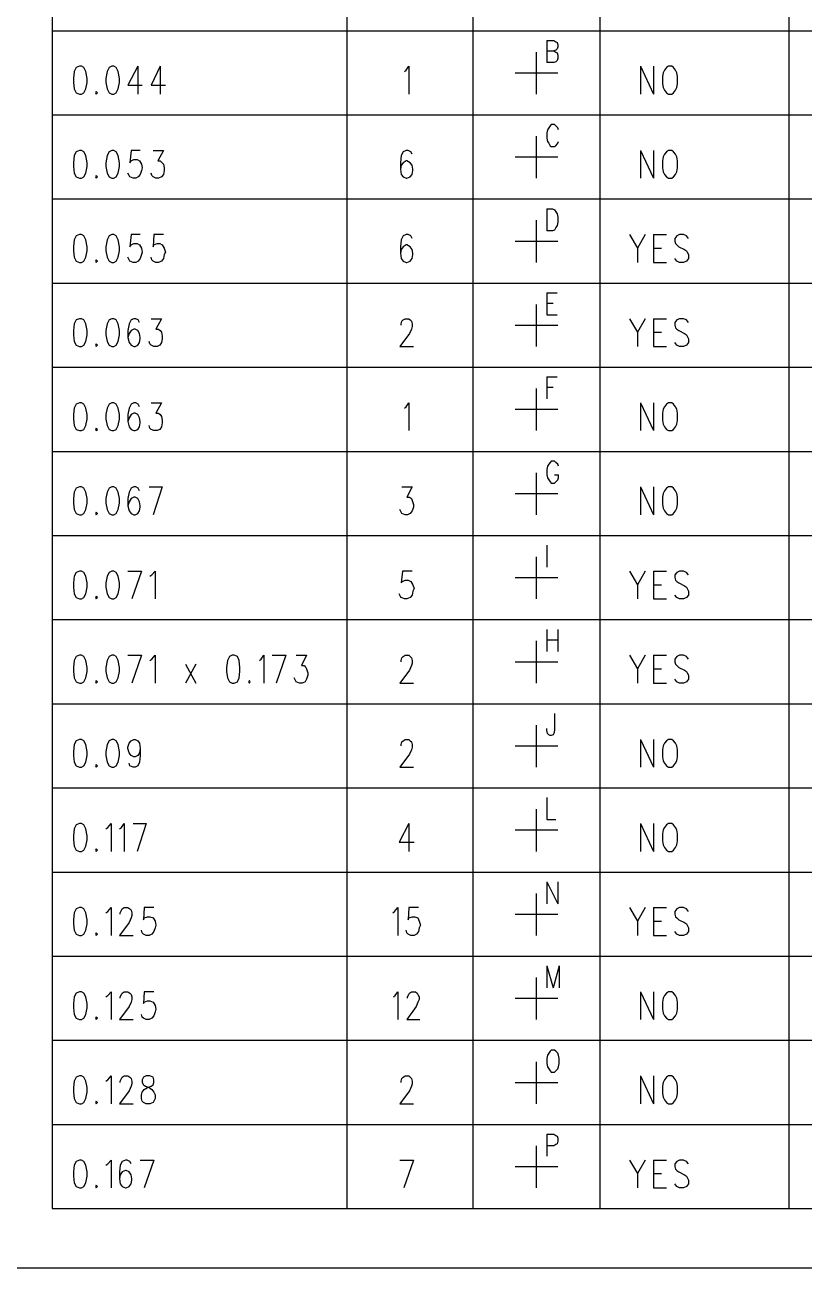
# Model space of a CAD drawing. Extents: x 11.9 to 28.1, y 10.8 to 21.2.
# Drawn here: x 20.955 to 22.159, y 10.799 to 12.72 of the extents above; entities that cross this region are included whole.
import ezdxf

# ---------------------------------------------------------------- set-up
doc = ezdxf.new("R2010")
doc.units = 0
doc.header["$MEASUREMENT"] = 0
doc.layers.add('LAYNR1', color=2, linetype='Continuous')

msp = doc.modelspace()

# ---------------------------------------------------------------- linework, layer by layer
at = {"layer": 'LAYNR1', "color": 7}
for points in [[(20.997, 13.881), (20.997, 10.891)], [(21.452, 13.881), (21.452, 10.891)], [(21.647, 13.881), (21.647, 10.891)], [(21.843, 13.881), (21.843, 10.891)], [(22.135, 13.881), (22.135, 10.891)], [(20.997, 12.711), (22.558, 12.711)], [(21.761, 12.696), (21.761, 12.662)], [(21.761, 12.696), (21.772, 12.696), (21.775, 12.694)], [(21.761, 12.68), (21.772, 12.68), (21.775, 12.678)], [(21.775, 12.681), (21.772, 12.68)], [(21.775, 12.694), (21.777, 12.693), (21.778, 12.689), (21.778, 12.686), (21.777, 12.683), (21.775, 12.681)], [(21.745, 12.613), (21.745, 12.678)], [(21.772, 12.662), (21.761, 12.662)], [(21.777, 12.665), (21.775, 12.663), (21.772, 12.662)], [(21.775, 12.678), (21.777, 12.677), (21.778, 12.673), (21.778, 12.668)], [(21.778, 12.668), (21.777, 12.665)], [(21.039, 12.656), (21.034, 12.654), (21.031, 12.648), (21.03, 12.637), (21.03, 12.631), (21.031, 12.621), (21.034, 12.615), (21.039, 12.613)], [(21.042, 12.613), (21.046, 12.615), (21.049, 12.621), (21.051, 12.631), (21.051, 12.637), (21.049, 12.648), (21.046, 12.654), (21.042, 12.656), (21.039, 12.656)], [(21.089, 12.656), (21.085, 12.654), (21.082, 12.648), (21.08, 12.637), (21.08, 12.631), (21.082, 12.621), (21.085, 12.615), (21.089, 12.613)], [(21.092, 12.613), (21.096, 12.615), (21.099, 12.621), (21.101, 12.631), (21.101, 12.637), (21.099, 12.648), (21.096, 12.654), (21.092, 12.656), (21.089, 12.656)], [(21.129, 12.656), (21.114, 12.627), (21.136, 12.627)], [(21.129, 12.656), (21.129, 12.613)], [(21.164, 12.656), (21.15, 12.627), (21.172, 12.627)], [(21.164, 12.656), (21.164, 12.613)], [(21.541, 12.648), (21.544, 12.65), (21.548, 12.656), (21.548, 12.613)], [(21.712, 12.646), (21.778, 12.646)], [(21.906, 12.656), (21.906, 12.613)], [(21.906, 12.656), (21.926, 12.613)], [(21.926, 12.656), (21.926, 12.613)], [(21.941, 12.646), (21.94, 12.64), (21.94, 12.629)], [(21.946, 12.654), (21.943, 12.65), (21.941, 12.646)], [(21.949, 12.656), (21.946, 12.654)], [(21.962, 12.646), (21.96, 12.65), (21.957, 12.654), (21.954, 12.656), (21.949, 12.656)], [(21.963, 12.629), (21.963, 12.64), (21.962, 12.646)], [(21.94, 12.629), (21.941, 12.623), (21.943, 12.619), (21.946, 12.615)], [(21.954, 12.613), (21.957, 12.615), (21.96, 12.619), (21.962, 12.623)], [(21.962, 12.623), (21.963, 12.629)], [(21.039, 12.613), (21.042, 12.613)], [(21.065, 12.617), (21.064, 12.615), (21.065, 12.613)], [(21.065, 12.613), (21.067, 12.615), (21.065, 12.617)], [(21.089, 12.613), (21.092, 12.613)], [(21.946, 12.615), (21.949, 12.613)], [(21.949, 12.613), (21.954, 12.613)], [(20.997, 12.581), (22.558, 12.581)], [(21.766, 12.564), (21.764, 12.561)], [(21.775, 12.564), (21.773, 12.566), (21.768, 12.566), (21.766, 12.564)], [(21.778, 12.561), (21.775, 12.564)], [(21.745, 12.483), (21.745, 12.548)], [(21.762, 12.558), (21.761, 12.553), (21.761, 12.545)], [(21.761, 12.545), (21.762, 12.54), (21.764, 12.537), (21.766, 12.533), (21.768, 12.532)], [(21.764, 12.561), (21.762, 12.558)], [(21.779, 12.558), (21.778, 12.561)], [(21.039, 12.526), (21.034, 12.524), (21.031, 12.518), (21.03, 12.507), (21.03, 12.501), (21.031, 12.491), (21.034, 12.485), (21.039, 12.483)], [(21.042, 12.483), (21.046, 12.485), (21.049, 12.491), (21.051, 12.501), (21.051, 12.507), (21.049, 12.518), (21.046, 12.524), (21.042, 12.526), (21.039, 12.526)], [(21.089, 12.526), (21.085, 12.524), (21.082, 12.518), (21.08, 12.507), (21.08, 12.501), (21.082, 12.491), (21.085, 12.485), (21.089, 12.483)], [(21.092, 12.483), (21.096, 12.485), (21.099, 12.491), (21.101, 12.501), (21.101, 12.507), (21.099, 12.518), (21.096, 12.524), (21.092, 12.526), (21.089, 12.526)], [(21.133, 12.526), (21.119, 12.526), (21.117, 12.507), (21.119, 12.51), (21.123, 12.512), (21.128, 12.512), (21.132, 12.51), (21.135, 12.505), (21.136, 12.499)], [(21.153, 12.526), (21.169, 12.526), (21.16, 12.51), (21.164, 12.51), (21.167, 12.507), (21.169, 12.505), (21.17, 12.499)], [(21.553, 12.52), (21.551, 12.524), (21.547, 12.526), (21.544, 12.526), (21.539, 12.524)], [(21.768, 12.532), (21.773, 12.532)], [(21.773, 12.532), (21.775, 12.533), (21.778, 12.537), (21.779, 12.54)], [(21.906, 12.526), (21.906, 12.483)], [(21.906, 12.526), (21.926, 12.483)], [(21.926, 12.526), (21.926, 12.483)], [(21.949, 12.526), (21.946, 12.524)], [(21.962, 12.516), (21.96, 12.52), (21.957, 12.524), (21.954, 12.526), (21.949, 12.526)], [(21.539, 12.524), (21.536, 12.518), (21.535, 12.507), (21.535, 12.497), (21.536, 12.489), (21.539, 12.485)], [(21.539, 12.507), (21.536, 12.503), (21.535, 12.497)], [(21.545, 12.483), (21.55, 12.485), (21.553, 12.489), (21.554, 12.495), (21.554, 12.497), (21.553, 12.503), (21.55, 12.507), (21.545, 12.51), (21.544, 12.51), (21.539, 12.507)], [(21.712, 12.516), (21.778, 12.516)], [(21.941, 12.516), (21.94, 12.51), (21.94, 12.499)], [(21.946, 12.524), (21.943, 12.52), (21.941, 12.516)], [(21.963, 12.499), (21.963, 12.51), (21.962, 12.516)], [(21.065, 12.487), (21.064, 12.485), (21.065, 12.483)], [(21.065, 12.483), (21.067, 12.485), (21.065, 12.487)], [(21.122, 12.483), (21.117, 12.485), (21.116, 12.487), (21.114, 12.491)], [(21.136, 12.499), (21.135, 12.495), (21.133, 12.489), (21.13, 12.485), (21.126, 12.483)], [(21.157, 12.483), (21.153, 12.485), (21.151, 12.487), (21.15, 12.491)], [(21.17, 12.499), (21.17, 12.495), (21.169, 12.489), (21.166, 12.485), (21.161, 12.483)], [(21.94, 12.499), (21.941, 12.493), (21.943, 12.489), (21.946, 12.485)], [(21.954, 12.483), (21.957, 12.485), (21.96, 12.489), (21.962, 12.493)], [(21.962, 12.493), (21.963, 12.499)], [(21.039, 12.483), (21.042, 12.483)], [(21.089, 12.483), (21.092, 12.483)], [(21.126, 12.483), (21.122, 12.483)], [(21.161, 12.483), (21.157, 12.483)], [(21.539, 12.485), (21.544, 12.483)], [(21.544, 12.483), (21.545, 12.483)], [(21.946, 12.485), (21.949, 12.483)], [(21.949, 12.483), (21.954, 12.483)], [(20.997, 12.451), (22.558, 12.451)], [(21.761, 12.436), (21.761, 12.402)], [(21.761, 12.436), (21.77, 12.436), (21.773, 12.434)], [(21.773, 12.434), (21.775, 12.431)], [(21.775, 12.431), (21.777, 12.428)], [(21.745, 12.353), (21.745, 12.418)], [(21.778, 12.415), (21.777, 12.41), (21.775, 12.407), (21.773, 12.403), (21.77, 12.402)], [(21.777, 12.428), (21.778, 12.423), (21.778, 12.415)], [(21.039, 12.396), (21.034, 12.394), (21.031, 12.388), (21.03, 12.377), (21.03, 12.371), (21.031, 12.361), (21.034, 12.355), (21.039, 12.353)], [(21.042, 12.353), (21.046, 12.355), (21.049, 12.361), (21.051, 12.371), (21.051, 12.377), (21.049, 12.388), (21.046, 12.394), (21.042, 12.396), (21.039, 12.396)], [(21.089, 12.396), (21.085, 12.394), (21.082, 12.388), (21.08, 12.377), (21.08, 12.371), (21.082, 12.361), (21.085, 12.355), (21.089, 12.353)], [(21.092, 12.353), (21.096, 12.355), (21.099, 12.361), (21.101, 12.371), (21.101, 12.377), (21.099, 12.388), (21.096, 12.394), (21.092, 12.396), (21.089, 12.396)], [(21.133, 12.396), (21.119, 12.396), (21.117, 12.377), (21.119, 12.38), (21.123, 12.382), (21.128, 12.382), (21.132, 12.38), (21.135, 12.375), (21.136, 12.369)], [(21.169, 12.396), (21.154, 12.396), (21.153, 12.377), (21.154, 12.38), (21.159, 12.382), (21.163, 12.382), (21.167, 12.38), (21.17, 12.375), (21.172, 12.369)], [(21.539, 12.394), (21.536, 12.388), (21.535, 12.377), (21.535, 12.367), (21.536, 12.359), (21.539, 12.355)], [(21.553, 12.39), (21.551, 12.394), (21.547, 12.396), (21.544, 12.396), (21.539, 12.394)], [(21.77, 12.402), (21.761, 12.402)], [(21.889, 12.396), (21.901, 12.375), (21.901, 12.353)], [(21.913, 12.396), (21.901, 12.375)], [(21.926, 12.396), (21.926, 12.353)], [(21.926, 12.396), (21.946, 12.396)], [(21.962, 12.394), (21.959, 12.39), (21.959, 12.386)], [(21.98, 12.39), (21.977, 12.394), (21.972, 12.396), (21.966, 12.396), (21.962, 12.394)], [(21.539, 12.377), (21.536, 12.373), (21.535, 12.367)], [(21.545, 12.353), (21.55, 12.355), (21.553, 12.359), (21.554, 12.365), (21.554, 12.367), (21.553, 12.373), (21.55, 12.377), (21.545, 12.38), (21.544, 12.38), (21.539, 12.377)], [(21.712, 12.386), (21.778, 12.386)], [(21.926, 12.375), (21.938, 12.375)], [(21.959, 12.386), (21.96, 12.382), (21.962, 12.38)], [(21.962, 12.38), (21.965, 12.377), (21.974, 12.373), (21.977, 12.371), (21.978, 12.369)], [(21.039, 12.353), (21.042, 12.353)], [(21.065, 12.357), (21.064, 12.355), (21.065, 12.353)], [(21.065, 12.353), (21.067, 12.355), (21.065, 12.357)], [(21.089, 12.353), (21.092, 12.353)], [(21.122, 12.353), (21.117, 12.355), (21.116, 12.357), (21.114, 12.361)], [(21.126, 12.353), (21.122, 12.353)], [(21.136, 12.369), (21.135, 12.365), (21.133, 12.359), (21.13, 12.355), (21.126, 12.353)], [(21.157, 12.353), (21.153, 12.355), (21.151, 12.357), (21.15, 12.361)], [(21.161, 12.353), (21.157, 12.353)], [(21.172, 12.369), (21.17, 12.365), (21.169, 12.359), (21.166, 12.355), (21.161, 12.353)], [(21.539, 12.355), (21.544, 12.353)], [(21.544, 12.353), (21.545, 12.353)], [(21.926, 12.353), (21.946, 12.353)], [(21.962, 12.355), (21.959, 12.359)], [(21.966, 12.353), (21.962, 12.355)], [(21.972, 12.353), (21.966, 12.353)], [(21.978, 12.369), (21.98, 12.365), (21.98, 12.359), (21.977, 12.355), (21.972, 12.353)], [(20.997, 12.321), (22.558, 12.321)], [(21.761, 12.306), (21.761, 12.272)], [(21.761, 12.306), (21.777, 12.306)], [(21.745, 12.223), (21.745, 12.288)], [(21.761, 12.29), (21.771, 12.29)], [(21.039, 12.266), (21.034, 12.264), (21.031, 12.258), (21.03, 12.248), (21.03, 12.241), (21.031, 12.231), (21.034, 12.225), (21.039, 12.223)], [(21.042, 12.223), (21.046, 12.225), (21.049, 12.231), (21.051, 12.241), (21.051, 12.248), (21.049, 12.258), (21.046, 12.264), (21.042, 12.266), (21.039, 12.266)], [(21.089, 12.266), (21.085, 12.264), (21.082, 12.258), (21.08, 12.248), (21.08, 12.241), (21.082, 12.231), (21.085, 12.225), (21.089, 12.223)], [(21.092, 12.223), (21.096, 12.225), (21.099, 12.231), (21.101, 12.241), (21.101, 12.248), (21.099, 12.258), (21.096, 12.264), (21.092, 12.266), (21.089, 12.266)], [(21.132, 12.26), (21.13, 12.264), (21.126, 12.266), (21.123, 12.266), (21.119, 12.264), (21.116, 12.258), (21.114, 12.248), (21.114, 12.237), (21.116, 12.229), (21.119, 12.225), (21.123, 12.223)], [(21.15, 12.266), (21.166, 12.266), (21.157, 12.25), (21.161, 12.25), (21.164, 12.248), (21.166, 12.245), (21.167, 12.239)], [(21.536, 12.256), (21.536, 12.258), (21.537, 12.262), (21.539, 12.264), (21.542, 12.266), (21.548, 12.266), (21.55, 12.264), (21.552, 12.262), (21.553, 12.258), (21.553, 12.254), (21.552, 12.25), (21.549, 12.243), (21.534, 12.223)], [(21.712, 12.256), (21.778, 12.256)], [(21.761, 12.272), (21.777, 12.272)], [(21.889, 12.266), (21.901, 12.245), (21.901, 12.223)], [(21.913, 12.266), (21.901, 12.245)], [(21.926, 12.266), (21.926, 12.223)], [(21.926, 12.266), (21.946, 12.266)], [(21.962, 12.264), (21.959, 12.26), (21.959, 12.256)], [(21.959, 12.256), (21.96, 12.252), (21.962, 12.25)], [(21.98, 12.26), (21.977, 12.264), (21.972, 12.266), (21.966, 12.266), (21.962, 12.264)], [(21.125, 12.223), (21.129, 12.225), (21.132, 12.229), (21.133, 12.235), (21.133, 12.237), (21.132, 12.243), (21.129, 12.248), (21.125, 12.25), (21.123, 12.25), (21.119, 12.248), (21.116, 12.243), (21.114, 12.237)], [(21.167, 12.239), (21.167, 12.235), (21.166, 12.229), (21.163, 12.225), (21.159, 12.223)], [(21.926, 12.245), (21.938, 12.245)], [(21.962, 12.25), (21.965, 12.248), (21.974, 12.243), (21.977, 12.241), (21.978, 12.239)], [(21.978, 12.239), (21.98, 12.235), (21.98, 12.229), (21.977, 12.225), (21.972, 12.223)], [(21.039, 12.223), (21.042, 12.223)], [(21.065, 12.227), (21.064, 12.225), (21.065, 12.223)], [(21.065, 12.223), (21.067, 12.225), (21.065, 12.227)], [(21.089, 12.223), (21.092, 12.223)], [(21.123, 12.223), (21.125, 12.223)], [(21.154, 12.223), (21.15, 12.225), (21.148, 12.227), (21.147, 12.231)], [(21.159, 12.223), (21.154, 12.223)], [(21.534, 12.223), (21.555, 12.223)], [(21.926, 12.223), (21.946, 12.223)], [(21.962, 12.225), (21.959, 12.229)], [(21.966, 12.223), (21.962, 12.225)], [(21.972, 12.223), (21.966, 12.223)], [(20.997, 12.191), (22.558, 12.191)], [(21.761, 12.176), (21.761, 12.142)], [(21.761, 12.176), (21.777, 12.176)], [(21.761, 12.16), (21.771, 12.16)], [(21.745, 12.093), (21.745, 12.158)], [(21.039, 12.136), (21.034, 12.134), (21.031, 12.128), (21.03, 12.118), (21.03, 12.111), (21.031, 12.101), (21.034, 12.095), (21.039, 12.093)], [(21.042, 12.093), (21.046, 12.095), (21.049, 12.101), (21.051, 12.111), (21.051, 12.118), (21.049, 12.128), (21.046, 12.134), (21.042, 12.136), (21.039, 12.136)], [(21.089, 12.136), (21.085, 12.134), (21.082, 12.128), (21.08, 12.118), (21.08, 12.111), (21.082, 12.101), (21.085, 12.095), (21.089, 12.093)], [(21.092, 12.093), (21.096, 12.095), (21.099, 12.101), (21.101, 12.111), (21.101, 12.118), (21.099, 12.128), (21.096, 12.134), (21.092, 12.136), (21.089, 12.136)], [(21.132, 12.13), (21.13, 12.134), (21.126, 12.136), (21.123, 12.136), (21.119, 12.134), (21.116, 12.128), (21.114, 12.118), (21.114, 12.107), (21.116, 12.099), (21.119, 12.095), (21.123, 12.093)], [(21.15, 12.136), (21.166, 12.136), (21.157, 12.12), (21.161, 12.12), (21.164, 12.118), (21.166, 12.115), (21.167, 12.109)], [(21.541, 12.128), (21.544, 12.13), (21.548, 12.136), (21.548, 12.093)], [(21.712, 12.126), (21.778, 12.126)], [(21.906, 12.136), (21.906, 12.093)], [(21.906, 12.136), (21.926, 12.093)], [(21.926, 12.136), (21.926, 12.093)], [(21.941, 12.126), (21.94, 12.12), (21.94, 12.109)], [(21.946, 12.134), (21.943, 12.13), (21.941, 12.126)], [(21.949, 12.136), (21.946, 12.134)], [(21.962, 12.126), (21.96, 12.13), (21.957, 12.134), (21.954, 12.136), (21.949, 12.136)], [(21.963, 12.109), (21.963, 12.12), (21.962, 12.126)], [(21.125, 12.093), (21.129, 12.095), (21.132, 12.099), (21.133, 12.105), (21.133, 12.107), (21.132, 12.113), (21.129, 12.118), (21.125, 12.12), (21.123, 12.12), (21.119, 12.118), (21.116, 12.113), (21.114, 12.107)], [(21.167, 12.109), (21.167, 12.105), (21.166, 12.099), (21.163, 12.095), (21.159, 12.093)], [(21.94, 12.109), (21.941, 12.103), (21.943, 12.099), (21.946, 12.095)], [(21.954, 12.093), (21.957, 12.095), (21.96, 12.099), (21.962, 12.103)], [(21.962, 12.103), (21.963, 12.109)], [(21.039, 12.093), (21.042, 12.093)], [(21.065, 12.097), (21.064, 12.095), (21.065, 12.093)], [(21.065, 12.093), (21.067, 12.095), (21.065, 12.097)], [(21.089, 12.093), (21.092, 12.093)], [(21.123, 12.093), (21.125, 12.093)], [(21.154, 12.093), (21.15, 12.095), (21.148, 12.097), (21.147, 12.101)], [(21.159, 12.093), (21.154, 12.093)], [(21.946, 12.095), (21.949, 12.093)], [(21.949, 12.093), (21.954, 12.093)], [(20.997, 12.061), (22.558, 12.061)], [(21.775, 12.044), (21.773, 12.046), (21.768, 12.046), (21.766, 12.044)], [(21.745, 11.963), (21.745, 12.028)], [(21.762, 12.038), (21.761, 12.033), (21.761, 12.025)], [(21.764, 12.041), (21.762, 12.038)], [(21.766, 12.044), (21.764, 12.041)], [(21.778, 12.041), (21.775, 12.044)], [(21.779, 12.038), (21.778, 12.041)], [(21.761, 12.025), (21.762, 12.02), (21.764, 12.017), (21.766, 12.014), (21.768, 12.012)], [(21.768, 12.012), (21.773, 12.012)], [(21.773, 12.012), (21.775, 12.014), (21.778, 12.017), (21.779, 12.02), (21.779, 12.025)], [(21.773, 12.025), (21.779, 12.025)], [(21.039, 12.006), (21.034, 12.004), (21.031, 11.998), (21.03, 11.988), (21.03, 11.981), (21.031, 11.971), (21.034, 11.965), (21.039, 11.963)], [(21.042, 11.963), (21.046, 11.965), (21.049, 11.971), (21.051, 11.981), (21.051, 11.988), (21.049, 11.998), (21.046, 12.004), (21.042, 12.006), (21.039, 12.006)], [(21.089, 12.006), (21.085, 12.004), (21.082, 11.998), (21.08, 11.988), (21.08, 11.981), (21.082, 11.971), (21.085, 11.965), (21.089, 11.963)], [(21.092, 11.963), (21.096, 11.965), (21.099, 11.971), (21.101, 11.981), (21.101, 11.988), (21.099, 11.998), (21.096, 12.004), (21.092, 12.006), (21.089, 12.006)], [(21.132, 12), (21.13, 12.004), (21.126, 12.006), (21.123, 12.006), (21.119, 12.004), (21.116, 11.998), (21.114, 11.988), (21.114, 11.977), (21.116, 11.969), (21.119, 11.965), (21.123, 11.963)], [(21.125, 11.963), (21.129, 11.965), (21.132, 11.969), (21.133, 11.975), (21.133, 11.977), (21.132, 11.983), (21.129, 11.988), (21.125, 11.99), (21.123, 11.99), (21.119, 11.988), (21.116, 11.983), (21.114, 11.977)], [(21.147, 12.006), (21.167, 12.006)], [(21.167, 12.006), (21.153, 11.963)], [(21.537, 12.006), (21.553, 12.006), (21.545, 11.99), (21.549, 11.99), (21.552, 11.988), (21.553, 11.985), (21.555, 11.979)], [(21.712, 11.996), (21.778, 11.996)], [(21.906, 12.006), (21.906, 11.963)], [(21.906, 12.006), (21.926, 11.963)], [(21.926, 12.006), (21.926, 11.963)], [(21.941, 11.996), (21.94, 11.99), (21.94, 11.979)], [(21.946, 12.004), (21.943, 12), (21.941, 11.996)], [(21.949, 12.006), (21.946, 12.004)], [(21.962, 11.996), (21.96, 12), (21.957, 12.004), (21.954, 12.006), (21.949, 12.006)], [(21.963, 11.979), (21.963, 11.99), (21.962, 11.996)], [(21.542, 11.963), (21.537, 11.965), (21.536, 11.967), (21.534, 11.971)], [(21.555, 11.979), (21.555, 11.975), (21.553, 11.969), (21.55, 11.965), (21.546, 11.963)], [(21.94, 11.979), (21.941, 11.973), (21.943, 11.969), (21.946, 11.965)], [(21.954, 11.963), (21.957, 11.965), (21.96, 11.969), (21.962, 11.973)], [(21.962, 11.973), (21.963, 11.979)], [(21.039, 11.963), (21.042, 11.963)], [(21.065, 11.967), (21.064, 11.965), (21.065, 11.963)], [(21.065, 11.963), (21.067, 11.965), (21.065, 11.967)], [(21.089, 11.963), (21.092, 11.963)], [(21.123, 11.963), (21.125, 11.963)], [(21.546, 11.963), (21.542, 11.963)], [(21.946, 11.965), (21.949, 11.963)], [(21.949, 11.963), (21.954, 11.963)], [(20.997, 11.931), (22.558, 11.931)], [(21.761, 11.916), (21.761, 11.882)], [(21.745, 11.833), (21.745, 11.898)], [(21.039, 11.876), (21.034, 11.874), (21.031, 11.868), (21.03, 11.858), (21.03, 11.851), (21.031, 11.841), (21.034, 11.835), (21.039, 11.833)], [(21.042, 11.833), (21.046, 11.835), (21.049, 11.841), (21.051, 11.851), (21.051, 11.858), (21.049, 11.868), (21.046, 11.874), (21.042, 11.876), (21.039, 11.876)], [(21.089, 11.876), (21.085, 11.874), (21.082, 11.868), (21.08, 11.858), (21.08, 11.851), (21.082, 11.841), (21.085, 11.835), (21.089, 11.833)], [(21.092, 11.833), (21.096, 11.835), (21.099, 11.841), (21.101, 11.851), (21.101, 11.858), (21.099, 11.868), (21.096, 11.874), (21.092, 11.876), (21.089, 11.876)], [(21.114, 11.876), (21.135, 11.876)], [(21.135, 11.876), (21.12, 11.833)], [(21.148, 11.868), (21.151, 11.87), (21.156, 11.876), (21.156, 11.833)], [(21.553, 11.876), (21.538, 11.876), (21.536, 11.858), (21.538, 11.86), (21.542, 11.862), (21.547, 11.862), (21.551, 11.86), (21.554, 11.855), (21.556, 11.849)], [(21.889, 11.876), (21.901, 11.855), (21.901, 11.833)], [(21.913, 11.876), (21.901, 11.855)], [(21.926, 11.876), (21.926, 11.833)], [(21.926, 11.876), (21.946, 11.876)], [(21.962, 11.874), (21.959, 11.87), (21.959, 11.866)], [(21.98, 11.87), (21.977, 11.874), (21.972, 11.876), (21.966, 11.876), (21.962, 11.874)], [(21.712, 11.866), (21.778, 11.866)], [(21.926, 11.855), (21.938, 11.855)], [(21.959, 11.866), (21.96, 11.862), (21.962, 11.86)], [(21.962, 11.86), (21.965, 11.858), (21.974, 11.853), (21.977, 11.851), (21.978, 11.849)], [(21.065, 11.837), (21.064, 11.835), (21.065, 11.833)], [(21.065, 11.833), (21.067, 11.835), (21.065, 11.837)], [(21.541, 11.833), (21.536, 11.835), (21.535, 11.837), (21.533, 11.841)], [(21.556, 11.849), (21.554, 11.845), (21.553, 11.839), (21.55, 11.835), (21.545, 11.833)], [(21.962, 11.835), (21.959, 11.839)], [(21.966, 11.833), (21.962, 11.835)], [(21.978, 11.849), (21.98, 11.845), (21.98, 11.839), (21.977, 11.835), (21.972, 11.833)], [(21.039, 11.833), (21.042, 11.833)], [(21.089, 11.833), (21.092, 11.833)], [(21.545, 11.833), (21.541, 11.833)], [(21.926, 11.833), (21.946, 11.833)], [(21.972, 11.833), (21.966, 11.833)], [(20.997, 11.801), (22.558, 11.801)], [(21.761, 11.786), (21.761, 11.752)], [(21.778, 11.786), (21.778, 11.752)], [(21.745, 11.703), (21.745, 11.768)], [(21.761, 11.77), (21.778, 11.77)], [(21.039, 11.746), (21.034, 11.744), (21.031, 11.738), (21.03, 11.727), (21.03, 11.721), (21.031, 11.711), (21.034, 11.705), (21.039, 11.703)], [(21.042, 11.703), (21.046, 11.705), (21.049, 11.711), (21.051, 11.721), (21.051, 11.727), (21.049, 11.738), (21.046, 11.744), (21.042, 11.746), (21.039, 11.746)], [(21.089, 11.746), (21.085, 11.744), (21.082, 11.738), (21.08, 11.727), (21.08, 11.721), (21.082, 11.711), (21.085, 11.705), (21.089, 11.703)], [(21.092, 11.703), (21.096, 11.705), (21.099, 11.711), (21.101, 11.721), (21.101, 11.727), (21.099, 11.738), (21.096, 11.744), (21.092, 11.746), (21.089, 11.746)], [(21.114, 11.746), (21.135, 11.746)], [(21.135, 11.746), (21.12, 11.703)], [(21.148, 11.738), (21.151, 11.74), (21.156, 11.746), (21.156, 11.703)], [(21.275, 11.746), (21.271, 11.744), (21.268, 11.738), (21.266, 11.727), (21.266, 11.721), (21.268, 11.711), (21.271, 11.705), (21.275, 11.703)], [(21.278, 11.703), (21.283, 11.705), (21.286, 11.711), (21.287, 11.721), (21.287, 11.727), (21.286, 11.738), (21.283, 11.744), (21.278, 11.746), (21.275, 11.746)], [(21.317, 11.738), (21.32, 11.74), (21.324, 11.746), (21.324, 11.703)], [(21.337, 11.746), (21.358, 11.746)], [(21.358, 11.746), (21.343, 11.703)], [(21.374, 11.746), (21.39, 11.746), (21.382, 11.73), (21.386, 11.73), (21.389, 11.727), (21.39, 11.725), (21.392, 11.719)], [(21.536, 11.736), (21.536, 11.738), (21.537, 11.742), (21.539, 11.744), (21.542, 11.746), (21.548, 11.746), (21.55, 11.744), (21.552, 11.742), (21.553, 11.738), (21.553, 11.734), (21.552, 11.73), (21.549, 11.723), (21.534, 11.703)], [(21.889, 11.746), (21.901, 11.725), (21.901, 11.703)], [(21.913, 11.746), (21.901, 11.725)], [(21.926, 11.746), (21.926, 11.703)], [(21.926, 11.746), (21.946, 11.746)], [(21.962, 11.744), (21.959, 11.74), (21.959, 11.736)], [(21.98, 11.74), (21.977, 11.744), (21.972, 11.746), (21.966, 11.746), (21.962, 11.744)], [(21.203, 11.732), (21.219, 11.703)], [(21.219, 11.732), (21.203, 11.703)], [(21.392, 11.719), (21.392, 11.715), (21.39, 11.709), (21.388, 11.705), (21.383, 11.703)], [(21.712, 11.736), (21.778, 11.736)], [(21.926, 11.725), (21.938, 11.725)], [(21.959, 11.736), (21.96, 11.732), (21.962, 11.73)], [(21.962, 11.73), (21.965, 11.727), (21.974, 11.723), (21.977, 11.721), (21.978, 11.719)], [(21.978, 11.719), (21.98, 11.715), (21.98, 11.709), (21.977, 11.705), (21.972, 11.703)], [(21.039, 11.703), (21.042, 11.703)], [(21.065, 11.707), (21.064, 11.705), (21.065, 11.703)], [(21.065, 11.703), (21.067, 11.705), (21.065, 11.707)], [(21.089, 11.703), (21.092, 11.703)], [(21.275, 11.703), (21.278, 11.703)], [(21.302, 11.707), (21.3, 11.705), (21.302, 11.703)], [(21.302, 11.703), (21.303, 11.705), (21.302, 11.707)], [(21.379, 11.703), (21.374, 11.705), (21.373, 11.707), (21.371, 11.711)], [(21.383, 11.703), (21.379, 11.703)], [(21.534, 11.703), (21.555, 11.703)], [(21.926, 11.703), (21.946, 11.703)], [(21.962, 11.705), (21.959, 11.709)], [(21.966, 11.703), (21.962, 11.705)], [(21.972, 11.703), (21.966, 11.703)], [(20.997, 11.671), (22.558, 11.671)], [(21.773, 11.656), (21.773, 11.63), (21.772, 11.625)], [(21.745, 11.573), (21.745, 11.638)], [(21.762, 11.625), (21.761, 11.63), (21.761, 11.633)], [(21.766, 11.622), (21.764, 11.623), (21.762, 11.625)], [(21.772, 11.625), (21.771, 11.623), (21.768, 11.622)], [(21.039, 11.616), (21.034, 11.614), (21.031, 11.608), (21.03, 11.597), (21.03, 11.591), (21.031, 11.581), (21.034, 11.575), (21.039, 11.573)], [(21.042, 11.573), (21.046, 11.575), (21.049, 11.581), (21.051, 11.591), (21.051, 11.597), (21.049, 11.608), (21.046, 11.614), (21.042, 11.616), (21.039, 11.616)], [(21.089, 11.616), (21.085, 11.614), (21.082, 11.608), (21.08, 11.597), (21.08, 11.591), (21.082, 11.581), (21.085, 11.575), (21.089, 11.573)], [(21.092, 11.573), (21.096, 11.575), (21.099, 11.581), (21.101, 11.591), (21.101, 11.597), (21.099, 11.608), (21.096, 11.614), (21.092, 11.616), (21.089, 11.616)], [(21.123, 11.589), (21.119, 11.591), (21.116, 11.595), (21.114, 11.602), (21.114, 11.604), (21.116, 11.61), (21.119, 11.614), (21.123, 11.616), (21.125, 11.616), (21.129, 11.614), (21.132, 11.61), (21.133, 11.602), (21.133, 11.591), (21.132, 11.581), (21.129, 11.575), (21.125, 11.573)], [(21.536, 11.606), (21.536, 11.608), (21.537, 11.612), (21.539, 11.614), (21.542, 11.616), (21.548, 11.616), (21.55, 11.614), (21.552, 11.612), (21.553, 11.608), (21.553, 11.604), (21.552, 11.6), (21.549, 11.593), (21.534, 11.573)], [(21.712, 11.606), (21.778, 11.606)], [(21.768, 11.622), (21.766, 11.622)], [(21.906, 11.616), (21.906, 11.573)], [(21.906, 11.616), (21.926, 11.573)], [(21.926, 11.616), (21.926, 11.573)], [(21.941, 11.606), (21.94, 11.6), (21.94, 11.589)], [(21.946, 11.614), (21.943, 11.61), (21.941, 11.606)], [(21.949, 11.616), (21.946, 11.614)], [(21.962, 11.606), (21.96, 11.61), (21.957, 11.614), (21.954, 11.616), (21.949, 11.616)], [(21.963, 11.589), (21.963, 11.6), (21.962, 11.606)], [(21.125, 11.589), (21.123, 11.589)], [(21.133, 11.602), (21.132, 11.595), (21.129, 11.591), (21.125, 11.589)], [(21.94, 11.589), (21.941, 11.583), (21.943, 11.579), (21.946, 11.575)], [(21.962, 11.583), (21.963, 11.589)], [(21.039, 11.573), (21.042, 11.573)], [(21.065, 11.577), (21.064, 11.575), (21.065, 11.573)], [(21.065, 11.573), (21.067, 11.575), (21.065, 11.577)], [(21.089, 11.573), (21.092, 11.573)], [(21.122, 11.573), (21.117, 11.575), (21.116, 11.579)], [(21.125, 11.573), (21.122, 11.573)], [(21.534, 11.573), (21.555, 11.573)], [(21.946, 11.575), (21.949, 11.573)], [(21.949, 11.573), (21.954, 11.573)], [(21.954, 11.573), (21.957, 11.575), (21.96, 11.579), (21.962, 11.583)], [(20.997, 11.541), (22.558, 11.541)], [(21.761, 11.526), (21.761, 11.492)], [(21.745, 11.443), (21.745, 11.508)], [(21.761, 11.492), (21.775, 11.492)], [(21.039, 11.486), (21.034, 11.484), (21.031, 11.478), (21.03, 11.467), (21.03, 11.461), (21.031, 11.451), (21.034, 11.445), (21.039, 11.443)], [(21.042, 11.443), (21.046, 11.445), (21.049, 11.451), (21.051, 11.461), (21.051, 11.467), (21.049, 11.478), (21.046, 11.484), (21.042, 11.486), (21.039, 11.486)], [(21.08, 11.478), (21.083, 11.48), (21.088, 11.486), (21.088, 11.443)], [(21.101, 11.478), (21.104, 11.48), (21.108, 11.486), (21.108, 11.443)], [(21.122, 11.486), (21.142, 11.486)], [(21.142, 11.486), (21.128, 11.443)], [(21.548, 11.486), (21.533, 11.457), (21.556, 11.457)], [(21.548, 11.486), (21.548, 11.443)], [(21.712, 11.476), (21.778, 11.476)], [(21.906, 11.486), (21.906, 11.443)], [(21.906, 11.486), (21.926, 11.443)], [(21.926, 11.486), (21.926, 11.443)], [(21.941, 11.476), (21.94, 11.47), (21.94, 11.459)], [(21.946, 11.484), (21.943, 11.48), (21.941, 11.476)], [(21.949, 11.486), (21.946, 11.484)], [(21.962, 11.476), (21.96, 11.48), (21.957, 11.484), (21.954, 11.486), (21.949, 11.486)], [(21.963, 11.459), (21.963, 11.47), (21.962, 11.476)], [(21.94, 11.459), (21.941, 11.453), (21.943, 11.449), (21.946, 11.445)], [(21.954, 11.443), (21.957, 11.445), (21.96, 11.449), (21.962, 11.453)], [(21.962, 11.453), (21.963, 11.459)], [(21.039, 11.443), (21.042, 11.443)], [(21.065, 11.447), (21.064, 11.445), (21.065, 11.443)], [(21.065, 11.443), (21.067, 11.445), (21.065, 11.447)], [(21.946, 11.445), (21.949, 11.443)], [(21.949, 11.443), (21.954, 11.443)], [(20.997, 11.411), (22.558, 11.411)], [(21.761, 11.396), (21.761, 11.362)], [(21.761, 11.396), (21.778, 11.362)], [(21.778, 11.396), (21.778, 11.362)], [(21.745, 11.313), (21.745, 11.378)], [(21.039, 11.356), (21.034, 11.354), (21.031, 11.348), (21.03, 11.337), (21.03, 11.331), (21.031, 11.321), (21.034, 11.315), (21.039, 11.313)], [(21.042, 11.313), (21.046, 11.315), (21.049, 11.321), (21.051, 11.331), (21.051, 11.337), (21.049, 11.348), (21.046, 11.354), (21.042, 11.356), (21.039, 11.356)], [(21.08, 11.348), (21.083, 11.35), (21.088, 11.356), (21.088, 11.313)], [(21.102, 11.346), (21.102, 11.348), (21.104, 11.352), (21.105, 11.354), (21.108, 11.356), (21.114, 11.356), (21.117, 11.354), (21.119, 11.352), (21.12, 11.348), (21.12, 11.344), (21.119, 11.34), (21.116, 11.333), (21.101, 11.313)], [(21.154, 11.356), (21.139, 11.356), (21.138, 11.337), (21.139, 11.34), (21.144, 11.342), (21.148, 11.342), (21.153, 11.34), (21.156, 11.335), (21.157, 11.329)], [(21.523, 11.348), (21.526, 11.35), (21.531, 11.356), (21.531, 11.313)], [(21.563, 11.356), (21.548, 11.356), (21.547, 11.337), (21.548, 11.34), (21.553, 11.342), (21.557, 11.342), (21.562, 11.34), (21.564, 11.335), (21.566, 11.329)], [(21.889, 11.356), (21.901, 11.335), (21.901, 11.313)], [(21.913, 11.356), (21.901, 11.335)], [(21.926, 11.356), (21.926, 11.313)], [(21.926, 11.356), (21.946, 11.356)], [(21.962, 11.354), (21.959, 11.35), (21.959, 11.346)], [(21.98, 11.35), (21.977, 11.354), (21.972, 11.356), (21.966, 11.356), (21.962, 11.354)], [(21.712, 11.346), (21.778, 11.346)], [(21.926, 11.335), (21.938, 11.335)], [(21.959, 11.346), (21.96, 11.342), (21.962, 11.34)], [(21.962, 11.34), (21.965, 11.337), (21.974, 11.333), (21.977, 11.331), (21.978, 11.329)], [(21.065, 11.317), (21.064, 11.315), (21.065, 11.313)], [(21.065, 11.313), (21.067, 11.315), (21.065, 11.317)], [(21.142, 11.313), (21.138, 11.315), (21.136, 11.317), (21.135, 11.321)], [(21.157, 11.329), (21.156, 11.325), (21.154, 11.319), (21.151, 11.315), (21.147, 11.313)], [(21.551, 11.313), (21.547, 11.315), (21.545, 11.317), (21.544, 11.321)], [(21.566, 11.329), (21.564, 11.325), (21.563, 11.319), (21.56, 11.315), (21.556, 11.313)], [(21.962, 11.315), (21.959, 11.319)], [(21.966, 11.313), (21.962, 11.315)], [(21.978, 11.329), (21.98, 11.325), (21.98, 11.319), (21.977, 11.315), (21.972, 11.313)], [(21.039, 11.313), (21.042, 11.313)], [(21.101, 11.313), (21.122, 11.313)], [(21.147, 11.313), (21.142, 11.313)], [(21.556, 11.313), (21.551, 11.313)], [(21.926, 11.313), (21.946, 11.313)], [(21.972, 11.313), (21.966, 11.313)], [(20.997, 11.281), (22.558, 11.281)], [(21.761, 11.266), (21.761, 11.232)], [(21.761, 11.266), (21.771, 11.232)], [(21.78, 11.266), (21.771, 11.232)], [(21.78, 11.266), (21.78, 11.232)], [(21.745, 11.183), (21.745, 11.248)], [(21.039, 11.226), (21.034, 11.224), (21.031, 11.218), (21.03, 11.208), (21.03, 11.201), (21.031, 11.191), (21.034, 11.185), (21.039, 11.183)], [(21.042, 11.183), (21.046, 11.185), (21.049, 11.191), (21.051, 11.201), (21.051, 11.208), (21.049, 11.218), (21.046, 11.224), (21.042, 11.226), (21.039, 11.226)], [(21.08, 11.218), (21.083, 11.22), (21.088, 11.226), (21.088, 11.183)], [(21.102, 11.216), (21.102, 11.218), (21.104, 11.222), (21.105, 11.224), (21.108, 11.226), (21.114, 11.226), (21.117, 11.224), (21.119, 11.222), (21.12, 11.218), (21.12, 11.214), (21.119, 11.21), (21.116, 11.203), (21.101, 11.183)], [(21.154, 11.226), (21.139, 11.226), (21.138, 11.208), (21.139, 11.21), (21.144, 11.212), (21.148, 11.212), (21.153, 11.21), (21.156, 11.205), (21.157, 11.199)], [(21.524, 11.218), (21.527, 11.22), (21.531, 11.226), (21.531, 11.183)], [(21.546, 11.216), (21.546, 11.218), (21.548, 11.222), (21.549, 11.224), (21.552, 11.226), (21.558, 11.226), (21.561, 11.224), (21.562, 11.222), (21.564, 11.218), (21.564, 11.214), (21.562, 11.21), (21.559, 11.203), (21.545, 11.183)], [(21.906, 11.226), (21.906, 11.183)], [(21.906, 11.226), (21.926, 11.183)], [(21.926, 11.226), (21.926, 11.183)], [(21.946, 11.224), (21.943, 11.22), (21.941, 11.216)], [(21.949, 11.226), (21.946, 11.224)], [(21.962, 11.216), (21.96, 11.22), (21.957, 11.224), (21.954, 11.226), (21.949, 11.226)], [(21.712, 11.216), (21.778, 11.216)], [(21.941, 11.216), (21.94, 11.21), (21.94, 11.199)], [(21.963, 11.199), (21.963, 11.21), (21.962, 11.216)], [(21.039, 11.183), (21.042, 11.183)], [(21.065, 11.187), (21.064, 11.185), (21.065, 11.183)], [(21.065, 11.183), (21.067, 11.185), (21.065, 11.187)], [(21.101, 11.183), (21.122, 11.183)], [(21.142, 11.183), (21.138, 11.185), (21.136, 11.187), (21.135, 11.191)], [(21.147, 11.183), (21.142, 11.183)], [(21.157, 11.199), (21.156, 11.195), (21.154, 11.189), (21.151, 11.185), (21.147, 11.183)], [(21.545, 11.183), (21.565, 11.183)], [(21.94, 11.199), (21.941, 11.193), (21.943, 11.189), (21.946, 11.185)], [(21.946, 11.185), (21.949, 11.183)], [(21.949, 11.183), (21.954, 11.183)], [(21.954, 11.183), (21.957, 11.185), (21.96, 11.189), (21.962, 11.193)], [(21.962, 11.193), (21.963, 11.199)], [(20.997, 11.151), (22.558, 11.151)], [(21.762, 11.128), (21.761, 11.123), (21.761, 11.115)], [(21.764, 11.131), (21.762, 11.128)], [(21.766, 11.134), (21.764, 11.131)], [(21.768, 11.136), (21.766, 11.134)], [(21.775, 11.134), (21.773, 11.136), (21.768, 11.136)], [(21.778, 11.131), (21.775, 11.134)], [(21.779, 11.128), (21.778, 11.131)], [(21.78, 11.115), (21.78, 11.123), (21.779, 11.128)], [(21.745, 11.053), (21.745, 11.118)], [(21.761, 11.115), (21.762, 11.11), (21.764, 11.107), (21.766, 11.104), (21.768, 11.102)], [(21.773, 11.102), (21.775, 11.104), (21.778, 11.107), (21.779, 11.11), (21.78, 11.115)], [(21.039, 11.096), (21.034, 11.094), (21.031, 11.088), (21.03, 11.078), (21.03, 11.071), (21.031, 11.061), (21.034, 11.055), (21.039, 11.053)], [(21.042, 11.053), (21.046, 11.055), (21.049, 11.061), (21.051, 11.071), (21.051, 11.078), (21.049, 11.088), (21.046, 11.094), (21.042, 11.096), (21.039, 11.096)], [(21.08, 11.088), (21.083, 11.09), (21.088, 11.096), (21.088, 11.053)], [(21.102, 11.086), (21.102, 11.088), (21.104, 11.092), (21.105, 11.094), (21.108, 11.096), (21.114, 11.096), (21.117, 11.094), (21.119, 11.092), (21.12, 11.088), (21.12, 11.084), (21.119, 11.08), (21.116, 11.073), (21.101, 11.053)], [(21.142, 11.053), (21.138, 11.055), (21.136, 11.057), (21.135, 11.061), (21.135, 11.067), (21.136, 11.071), (21.139, 11.075), (21.144, 11.078), (21.15, 11.08), (21.153, 11.082), (21.154, 11.086)], [(21.142, 11.096), (21.138, 11.094), (21.136, 11.09), (21.136, 11.086)], [(21.136, 11.086), (21.138, 11.082), (21.141, 11.08), (21.147, 11.078), (21.151, 11.075), (21.154, 11.071), (21.156, 11.067), (21.156, 11.061), (21.154, 11.057), (21.153, 11.055), (21.148, 11.053)], [(21.154, 11.086), (21.154, 11.09), (21.153, 11.094), (21.148, 11.096), (21.142, 11.096)], [(21.536, 11.086), (21.536, 11.088), (21.537, 11.092), (21.539, 11.094), (21.542, 11.096), (21.548, 11.096), (21.55, 11.094), (21.552, 11.092), (21.553, 11.088), (21.553, 11.084), (21.552, 11.08), (21.549, 11.073), (21.534, 11.053)], [(21.712, 11.086), (21.778, 11.086)], [(21.768, 11.102), (21.773, 11.102)], [(21.906, 11.096), (21.906, 11.053)], [(21.906, 11.096), (21.926, 11.053)], [(21.926, 11.096), (21.926, 11.053)], [(21.941, 11.086), (21.94, 11.08), (21.94, 11.069)], [(21.946, 11.094), (21.943, 11.09), (21.941, 11.086)], [(21.949, 11.096), (21.946, 11.094)], [(21.962, 11.086), (21.96, 11.09), (21.957, 11.094), (21.954, 11.096), (21.949, 11.096)], [(21.963, 11.069), (21.963, 11.08), (21.962, 11.086)], [(21.94, 11.069), (21.941, 11.063), (21.943, 11.059), (21.946, 11.055)], [(21.962, 11.063), (21.963, 11.069)], [(21.039, 11.053), (21.042, 11.053)], [(21.065, 11.057), (21.064, 11.055), (21.065, 11.053)], [(21.065, 11.053), (21.067, 11.055), (21.065, 11.057)], [(21.101, 11.053), (21.122, 11.053)], [(21.148, 11.053), (21.142, 11.053)], [(21.534, 11.053), (21.555, 11.053)], [(21.946, 11.055), (21.949, 11.053)], [(21.949, 11.053), (21.954, 11.053)], [(21.954, 11.053), (21.957, 11.055), (21.96, 11.059), (21.962, 11.063)], [(20.997, 11.021), (22.558, 11.021)], [(21.761, 11.006), (21.761, 10.972)], [(21.761, 11.006), (21.772, 11.006), (21.775, 11.004)], [(21.777, 10.991), (21.775, 10.99), (21.772, 10.988)], [(21.775, 11.004), (21.777, 11.003), (21.778, 11), (21.778, 10.995)], [(21.778, 10.995), (21.777, 10.991)], [(21.745, 10.923), (21.745, 10.988)], [(21.772, 10.988), (21.761, 10.988)], [(21.039, 10.966), (21.034, 10.964), (21.031, 10.958), (21.03, 10.948), (21.03, 10.941), (21.031, 10.931), (21.034, 10.925), (21.039, 10.923)], [(21.042, 10.923), (21.046, 10.925), (21.049, 10.931), (21.051, 10.941), (21.051, 10.948), (21.049, 10.958), (21.046, 10.964), (21.042, 10.966), (21.039, 10.966)], [(21.08, 10.958), (21.083, 10.96), (21.088, 10.966), (21.088, 10.923)], [(21.119, 10.96), (21.117, 10.964), (21.113, 10.966), (21.11, 10.966), (21.105, 10.964), (21.102, 10.958), (21.101, 10.948), (21.101, 10.937), (21.102, 10.929), (21.105, 10.925), (21.11, 10.923)], [(21.111, 10.923), (21.116, 10.925), (21.119, 10.929), (21.12, 10.935), (21.12, 10.937), (21.119, 10.943), (21.116, 10.948), (21.111, 10.95), (21.11, 10.95), (21.105, 10.948), (21.102, 10.943), (21.101, 10.937)], [(21.133, 10.966), (21.154, 10.966)], [(21.154, 10.966), (21.139, 10.923)], [(21.534, 10.966), (21.555, 10.966)], [(21.555, 10.966), (21.54, 10.923)], [(21.712, 10.956), (21.778, 10.956)], [(21.889, 10.966), (21.901, 10.945), (21.901, 10.923)], [(21.913, 10.966), (21.901, 10.945)], [(21.926, 10.966), (21.926, 10.923)], [(21.926, 10.966), (21.946, 10.966)], [(21.962, 10.964), (21.959, 10.96), (21.959, 10.956)], [(21.959, 10.956), (21.96, 10.952), (21.962, 10.95)], [(21.98, 10.96), (21.977, 10.964), (21.972, 10.966), (21.966, 10.966), (21.962, 10.964)], [(21.962, 10.95), (21.965, 10.948), (21.974, 10.943), (21.977, 10.941), (21.978, 10.939)], [(21.926, 10.945), (21.938, 10.945)], [(21.978, 10.939), (21.98, 10.935), (21.98, 10.929), (21.977, 10.925), (21.972, 10.923)], [(21.039, 10.923), (21.042, 10.923)], [(21.065, 10.927), (21.064, 10.925), (21.065, 10.923)], [(21.065, 10.923), (21.067, 10.925), (21.065, 10.927)], [(21.11, 10.923), (21.111, 10.923)], [(21.926, 10.923), (21.946, 10.923)], [(21.962, 10.925), (21.959, 10.929)], [(21.966, 10.923), (21.962, 10.925)], [(21.972, 10.923), (21.966, 10.923)], [(20.997, 10.891), (22.558, 10.891)], [(28.093, 10.799), (11.892, 10.799)]]:
    msp.add_lwpolyline(points, dxfattribs=at)

doc.saveas('drawing.dxf')
